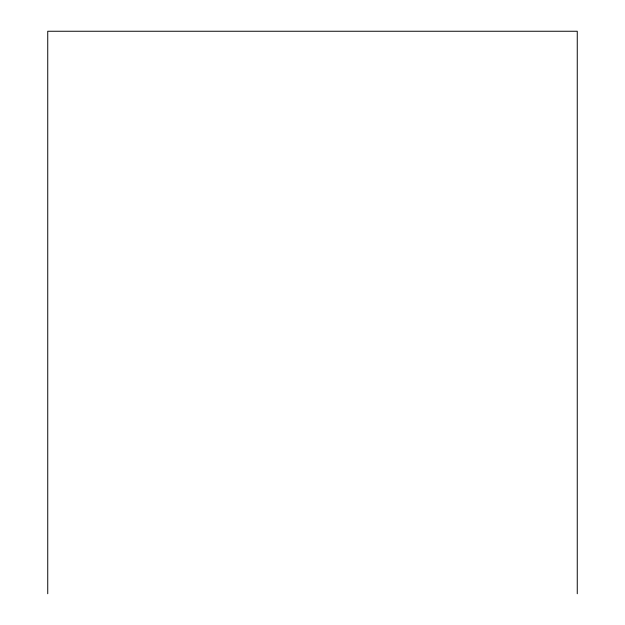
<?xml version="1.0" encoding="UTF-8"?>
<svg xmlns="http://www.w3.org/2000/svg" width="625" height="625" viewBox="0 0 625 625"><rect width="100%" height="100%" fill="white"/><g stroke="black" fill="none" stroke-linecap="round" stroke-linejoin="round"><path stroke-width="0.94" d="M577.258 593.75L577.258 31.25L47.742 31.25L47.742 593.75"/></g></svg>
